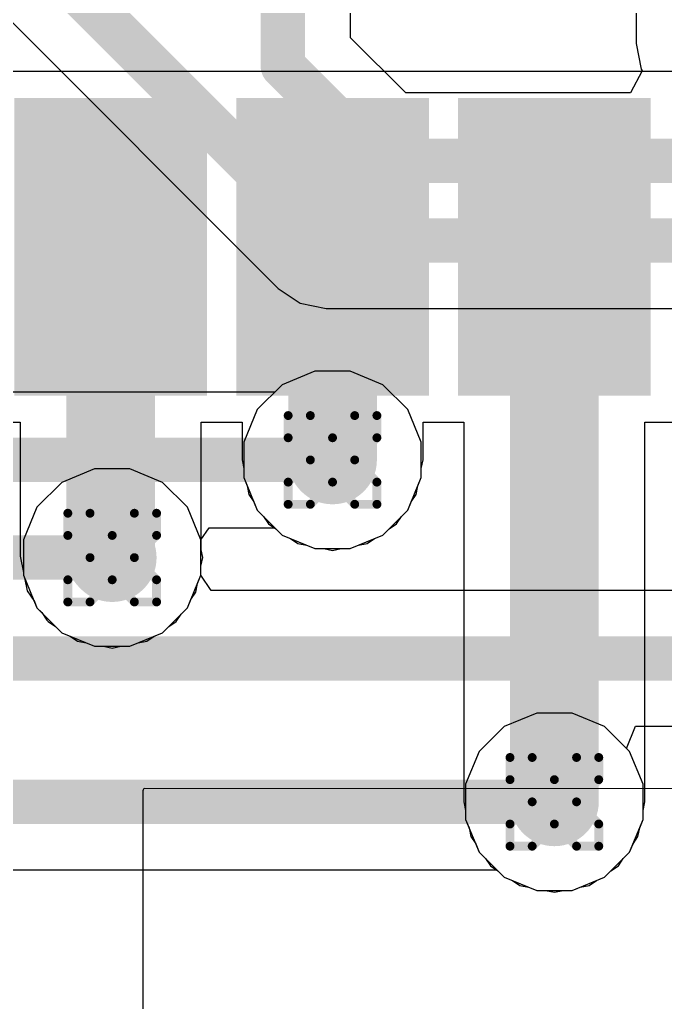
# Model space of a CAD drawing. Header units: inches. Extents: x -13 to 356, y -4 to 120.
# Drawn here: x 20.31 to 24, y 32.5 to 38.14 of the extents above; entities that cross this region are included whole.
import ezdxf

# ---------------------------------------------------------------- set-up
doc = ezdxf.new("R2010")
doc.units = ezdxf.units.IN
for name, color, linetype in [('Bottom Layer', 5, 'Continuous'), ('Bottom Overlay', 54, 'Continuous'), ('Drill Drawing', 1, 'Continuous'), ('GND', 16, 'Continuous'), ('POWER', 76, 'Continuous'), ('Top Layer', 1, 'Continuous'), ('Top Paste', 8, 'Continuous'), ('Top Solder', 216, 'Continuous'), ('Via Holes', 16, 'Continuous')]:
    doc.layers.add(name, color=color, linetype=linetype)

# ---------------------------------------------------------------- blocks, each defined once
blk = doc.blocks.new('41_SMD_M______19')
at = {"layer": 'Top Layer'}
for points in [[(-9.5, 1.71), (-8, 1.71), (-8, 0.81), (-9.5, 0.81)], [(-9.5, 0.44), (-8, 0.44), (-8, -0.46), (-9.5, -0.46)], [(-9.5, -0.83), (-8, -0.83), (-8, -1.73), (-9.5, -1.73)]]:
    blk.add_hatch(color=1, dxfattribs=at).paths.add_polyline_path(points)
at = {"layer": 'Top Paste'}
for points in [[(-9.5, 1.71), (-8, 1.71), (-8, 0.81), (-9.5, 0.81)], [(-9.5, 0.44), (-8, 0.44), (-8, -0.46), (-9.5, -0.46)], [(-9.5, -0.83), (-8, -0.83), (-8, -1.73), (-9.5, -1.73)]]:
    blk.add_hatch(color=8, dxfattribs=at).paths.add_polyline_path(points)
at = {"layer": 'Top Solder'}
for points in [[(-9.6016, 1.8116), (-7.8984, 1.8116), (-7.8984, 0.7084), (-9.6016, 0.7084)], [(-9.6016, 0.5416), (-7.8984, 0.5416), (-7.8984, -0.5616), (-9.6016, -0.5616)], [(-9.6016, -0.7284), (-7.8984, -0.7284), (-7.8984, -1.8316), (-9.6016, -1.8316)]]:
    blk.add_hatch(color=216, dxfattribs=at).paths.add_polyline_path(points)

msp = doc.modelspace()

# ---------------------------------------------------------------- hatches: boundary and pattern name
at = {"layer": 'Bottom Layer'}
h = msp.add_hatch(color=5, dxfattribs=at)
edge = h.paths.add_edge_path()
edge.add_arc((22.098, 35.6171), 0.254, 0, 360)
h = msp.add_hatch(color=5, dxfattribs=at)
edge = h.paths.add_edge_path()
edge.add_arc((20.8367, 35.0579), 0.254, 0, 360)
h = msp.add_hatch(color=5, dxfattribs=at)
edge = h.paths.add_edge_path()
edge.add_arc((23.368, 33.6595), 0.254, 0, 360)
at = {"layer": 'GND'}
h = msp.add_hatch(color=16, dxfattribs=at)
edge = h.paths.add_edge_path()
edge.add_arc((22.098, 35.6171), 0.254, 0, 360)
h = msp.add_hatch(color=16, dxfattribs=at)
edge = h.paths.add_edge_path()
edge.add_arc((20.8367, 35.0579), 0.254, 0, 360)
h = msp.add_hatch(color=16, dxfattribs=at)
edge = h.paths.add_edge_path()
edge.add_arc((23.368, 33.6595), 0.254, 0, 360)
at = {"layer": 'POWER'}
h = msp.add_hatch(color=76, dxfattribs=at)
edge = h.paths.add_edge_path()
edge.add_arc((22.098, 35.6171), 0.254, 0, 360)
h = msp.add_hatch(color=76, dxfattribs=at)
edge = h.paths.add_edge_path()
edge.add_arc((20.8367, 35.0579), 0.254, 0, 360)
h = msp.add_hatch(color=76, dxfattribs=at)
edge = h.paths.add_edge_path()
edge.add_arc((23.368, 33.6595), 0.254, 0, 360)
at = {"layer": 'Top Layer'}
h = msp.add_hatch(color=1, dxfattribs=at)
edge = h.paths.add_edge_path()
edge.add_arc((22.098, 35.6171), 0.254, 0, 360)
h = msp.add_hatch(color=1, dxfattribs=at)
edge = h.paths.add_edge_path()
edge.add_arc((20.8367, 35.0579), 0.254, 0, 360)
h = msp.add_hatch(color=1, dxfattribs=at)
edge = h.paths.add_edge_path()
edge.add_arc((23.368, 33.6595), 0.254, 0, 360)
at = {"layer": 'Via Holes'}
h = msp.add_hatch(color=7, dxfattribs=at)
edge = h.paths.add_edge_path()
edge.add_arc((22.098, 35.6171), 0.127, 0, 360)
h = msp.add_hatch(color=7, dxfattribs=at)
edge = h.paths.add_edge_path()
edge.add_arc((20.8367, 35.0579), 0.127, 0, 360)
h = msp.add_hatch(color=7, dxfattribs=at)
edge = h.paths.add_edge_path()
edge.add_arc((23.368, 33.6595), 0.127, 0, 360)

# ---------------------------------------------------------------- linework, layer by layer
at = {"layer": 'Bottom Layer'}
for p, q in [((22.2017, 38.0337), (22.2017, 38.6906)), ((23.8361, 38.6054), (23.8361, 38.0023)), ((20.1889, 38.1962), (21.787, 36.5981)), ((22.5169, 37.7184), (22.2017, 38.0337)), ((23.8361, 38.0023), (23.8657, 37.8536)), ((23.8712, 37.8454), (23.8033, 37.7184)), ((23.8657, 37.8536), (23.8712, 37.8454)), ((23.8033, 37.7184), (22.5169, 37.7184)), ((21.787, 36.5981), (21.9131, 36.5138)), ((21.9131, 36.5138), (22.0617, 36.4843)), ((22.0617, 36.4843), (26.3849, 36.4843)), ((21.997, 36.1251), (21.8102, 36.0478)), ((22.199, 36.1251), (21.997, 36.1251)), ((22.3858, 36.0478), (22.199, 36.1251)), ((21.8102, 36.0478), (21.768, 36.0056)), ((22.5287, 35.9049), (22.3858, 36.0478)), ((21.768, 36.0056), (11.2074, 36.0056)), ((22.606, 35.7182), (22.5287, 35.9049)), ((22.606, 35.5161), (22.606, 35.7182)), ((22.5287, 35.3294), (22.606, 35.5161)), ((22.3858, 35.1865), (22.5287, 35.3294)), ((21.3447, 35.159), (21.3913, 35.2287)), ((21.3913, 35.2287), (21.768, 35.2287)), ((21.768, 35.2287), (21.8102, 35.1865)), ((21.8102, 35.1865), (21.997, 35.1091)), ((22.199, 35.1091), (22.3858, 35.1865)), ((21.3447, 34.9569), (21.3447, 35.159)), ((21.997, 35.1091), (22.199, 35.1091)), ((21.4033, 34.8692), (21.3447, 34.9569)), ((27.5932, 34.8692), (21.4033, 34.8692)), ((23.7806, 33.9653), (23.8332, 34.0923)), ((23.8332, 34.0923), (25.4003, 34.0923)), ((23.7987, 33.9472), (23.7806, 33.9653)), ((23.876, 33.7605), (23.7987, 33.9472)), ((23.876, 33.5584), (23.876, 33.7605)), ((23.7987, 33.3717), (23.876, 33.5584)), ((23.6558, 33.2288), (23.7987, 33.3717)), ((18.5446, 33.271), (23.038, 33.271)), ((23.038, 33.271), (23.0802, 33.2288)), ((23.0802, 33.2288), (23.267, 33.1515)), ((23.469, 33.1515), (23.6558, 33.2288)), ((23.267, 33.1515), (23.469, 33.1515))]:
    msp.add_line(p, q, dxfattribs=at)
for points in [[(19.0154, 39.9191, 0.254, 0.254, 0), (22.0617, 36.8727, 0.254, 0.254, 0)], [(21.8132, 37.8728, 0.254, 0.254, 0), (21.8132, 39.0205, 0.254, 0.254, 0)], [(21.8132, 37.8728, 0.254, 0.254, 0), (22.356, 37.33, 0.254, 0.254, 0)], [(22.356, 37.33, 0.254, 0.254, 0), (26.7352, 37.33, 0.254, 0.254, 0)], [(22.0617, 36.8727, 0.254, 0.254, 0), (26.5458, 36.8727, 0.254, 0.254, 0)], [(11.2074, 35.6171, 0.254, 0.254, 0), (22.098, 35.6171, 0.254, 0.254, 0)], [(12.5496, 35.0579, 0.254, 0.254, 0), (20.8367, 35.0579, 0.254, 0.254, 0)], [(15.6096, 34.4808, 0.254, 0.254, 0), (27.9817, 34.4808, 0.254, 0.254, 0)], [(18.3837, 33.6595, 0.254, 0.254, 0), (23.368, 33.6595, 0.254, 0.254, 0)]]:
    msp.add_lwpolyline(points, format="xyseb", dxfattribs=at)
for points in [[(21.7497, 37.8728, 0.127, 0.127, 1), (21.8767, 37.8728, 0.127, 0.127, 1)], [(21.7497, 37.8728, 0.127, 0.127, 1), (21.8767, 37.8728, 0.127, 0.127, 1)], [(22.2925, 37.33, 0.127, 0.127, 1), (22.4195, 37.33, 0.127, 0.127, 1)], [(22.2925, 37.33, 0.127, 0.127, 1), (22.4195, 37.33, 0.127, 0.127, 1)], [(21.9982, 36.8727, 0.127, 0.127, 1), (22.1252, 36.8727, 0.127, 0.127, 1)], [(21.9982, 36.8727, 0.127, 0.127, 1), (22.1252, 36.8727, 0.127, 0.127, 1)], [(22.0345, 35.6171, 0.127, 0.127, 1), (22.1615, 35.6171, 0.127, 0.127, 1)], [(20.7732, 35.0579, 0.127, 0.127, 1), (20.9002, 35.0579, 0.127, 0.127, 1)], [(23.3045, 33.6595, 0.127, 0.127, 1), (23.4315, 33.6595, 0.127, 0.127, 1)]]:
    msp.add_lwpolyline(points, format="xyseb", close=True, dxfattribs=at)
at = {"layer": 'Bottom Overlay'}
for p, q in [((21.0139, 33.7245), (21.0152, 33.7309)), ((21.0145, 32.4735), (21.0139, 33.7245)), ((21.0152, 33.7309), (21.0204, 33.7374)), ((21.0204, 33.7374), (26.5382, 33.7361))]:
    msp.add_line(p, q, dxfattribs=at)
at = {"layer": 'Drill Drawing'}
for points in [[(21.844, 35.7441, 0.0508, 0.0508, 0), (21.844, 35.8711, 0.0508, 0.0508, 0)], [(21.844, 35.8711, 0.0508, 0.0508, 0), (21.971, 35.8711, 0.0508, 0.0508, 0)], [(21.971, 35.8711, 0.0508, 0.0508, 0), (22.098, 35.7441, 0.0508, 0.0508, 0)], [(22.098, 35.7441, 0.0508, 0.0508, 0), (22.225, 35.8711, 0.0508, 0.0508, 0)], [(22.225, 35.8711, 0.0508, 0.0508, 0), (22.352, 35.8711, 0.0508, 0.0508, 0)], [(22.352, 35.7441, 0.0508, 0.0508, 0), (22.352, 35.8711, 0.0508, 0.0508, 0)], [(21.844, 35.7441, 0.0508, 0.0508, 0), (21.971, 35.6171, 0.0508, 0.0508, 0)], [(22.225, 35.6171, 0.0508, 0.0508, 0), (22.352, 35.7441, 0.0508, 0.0508, 0)], [(21.844, 35.4901, 0.0508, 0.0508, 0), (21.971, 35.6171, 0.0508, 0.0508, 0)], [(22.225, 35.6171, 0.0508, 0.0508, 0), (22.352, 35.4901, 0.0508, 0.0508, 0)], [(21.844, 35.3631, 0.0508, 0.0508, 0), (21.844, 35.4901, 0.0508, 0.0508, 0)], [(21.971, 35.3631, 0.0508, 0.0508, 0), (22.098, 35.4901, 0.0508, 0.0508, 0)], [(22.098, 35.4901, 0.0508, 0.0508, 0), (22.225, 35.3631, 0.0508, 0.0508, 0)], [(22.352, 35.3631, 0.0508, 0.0508, 0), (22.352, 35.4901, 0.0508, 0.0508, 0)], [(21.844, 35.3631, 0.0508, 0.0508, 0), (21.971, 35.3631, 0.0508, 0.0508, 0)], [(22.225, 35.3631, 0.0508, 0.0508, 0), (22.352, 35.3631, 0.0508, 0.0508, 0)], [(20.5827, 35.1849, 0.0508, 0.0508, 0), (20.5827, 35.3119, 0.0508, 0.0508, 0)], [(20.5827, 35.3119, 0.0508, 0.0508, 0), (20.7097, 35.3119, 0.0508, 0.0508, 0)], [(20.7097, 35.3119, 0.0508, 0.0508, 0), (20.8367, 35.1849, 0.0508, 0.0508, 0)], [(20.8367, 35.1849, 0.0508, 0.0508, 0), (20.9637, 35.3119, 0.0508, 0.0508, 0)], [(20.9637, 35.3119, 0.0508, 0.0508, 0), (21.0907, 35.3119, 0.0508, 0.0508, 0)], [(21.0907, 35.1849, 0.0508, 0.0508, 0), (21.0907, 35.3119, 0.0508, 0.0508, 0)], [(20.5827, 35.1849, 0.0508, 0.0508, 0), (20.7097, 35.0579, 0.0508, 0.0508, 0)], [(20.9637, 35.0579, 0.0508, 0.0508, 0), (21.0907, 35.1849, 0.0508, 0.0508, 0)], [(20.5827, 34.9309, 0.0508, 0.0508, 0), (20.7097, 35.0579, 0.0508, 0.0508, 0)], [(20.9637, 35.0579, 0.0508, 0.0508, 0), (21.0907, 34.9309, 0.0508, 0.0508, 0)], [(20.5827, 34.8039, 0.0508, 0.0508, 0), (20.5827, 34.9309, 0.0508, 0.0508, 0)], [(20.7097, 34.8039, 0.0508, 0.0508, 0), (20.8367, 34.9309, 0.0508, 0.0508, 0)], [(20.8367, 34.9309, 0.0508, 0.0508, 0), (20.9637, 34.8039, 0.0508, 0.0508, 0)], [(21.0907, 34.8039, 0.0508, 0.0508, 0), (21.0907, 34.9309, 0.0508, 0.0508, 0)], [(20.5827, 34.8039, 0.0508, 0.0508, 0), (20.7097, 34.8039, 0.0508, 0.0508, 0)], [(20.9637, 34.8039, 0.0508, 0.0508, 0), (21.0907, 34.8039, 0.0508, 0.0508, 0)], [(23.114, 33.7865, 0.0508, 0.0508, 0), (23.114, 33.9135, 0.0508, 0.0508, 0)], [(23.114, 33.9135, 0.0508, 0.0508, 0), (23.241, 33.9135, 0.0508, 0.0508, 0)], [(23.241, 33.9135, 0.0508, 0.0508, 0), (23.368, 33.7865, 0.0508, 0.0508, 0)], [(23.368, 33.7865, 0.0508, 0.0508, 0), (23.495, 33.9135, 0.0508, 0.0508, 0)], [(23.495, 33.9135, 0.0508, 0.0508, 0), (23.622, 33.9135, 0.0508, 0.0508, 0)], [(23.622, 33.7865, 0.0508, 0.0508, 0), (23.622, 33.9135, 0.0508, 0.0508, 0)], [(23.114, 33.7865, 0.0508, 0.0508, 0), (23.241, 33.6595, 0.0508, 0.0508, 0)], [(23.495, 33.6595, 0.0508, 0.0508, 0), (23.622, 33.7865, 0.0508, 0.0508, 0)], [(23.114, 33.5325, 0.0508, 0.0508, 0), (23.241, 33.6595, 0.0508, 0.0508, 0)], [(23.495, 33.6595, 0.0508, 0.0508, 0), (23.622, 33.5325, 0.0508, 0.0508, 0)], [(23.114, 33.4055, 0.0508, 0.0508, 0), (23.114, 33.5325, 0.0508, 0.0508, 0)], [(23.241, 33.4055, 0.0508, 0.0508, 0), (23.368, 33.5325, 0.0508, 0.0508, 0)], [(23.368, 33.5325, 0.0508, 0.0508, 0), (23.495, 33.4055, 0.0508, 0.0508, 0)], [(23.622, 33.4055, 0.0508, 0.0508, 0), (23.622, 33.5325, 0.0508, 0.0508, 0)], [(23.114, 33.4055, 0.0508, 0.0508, 0), (23.241, 33.4055, 0.0508, 0.0508, 0)], [(23.495, 33.4055, 0.0508, 0.0508, 0), (23.622, 33.4055, 0.0508, 0.0508, 0)]]:
    msp.add_lwpolyline(points, format="xyseb", dxfattribs=at)
for points in [[(21.8313, 35.8711, 0.0254, 0.0254, 1), (21.8567, 35.8711, 0.0254, 0.0254, 1)], [(21.8313, 35.8711, 0.0254, 0.0254, 1), (21.8567, 35.8711, 0.0254, 0.0254, 1)], [(21.9583, 35.8711, 0.0254, 0.0254, 1), (21.9837, 35.8711, 0.0254, 0.0254, 1)], [(21.9583, 35.8711, 0.0254, 0.0254, 1), (21.9837, 35.8711, 0.0254, 0.0254, 1)], [(22.2123, 35.8711, 0.0254, 0.0254, 1), (22.2377, 35.8711, 0.0254, 0.0254, 1)], [(22.2123, 35.8711, 0.0254, 0.0254, 1), (22.2377, 35.8711, 0.0254, 0.0254, 1)], [(22.3393, 35.8711, 0.0254, 0.0254, 1), (22.3647, 35.8711, 0.0254, 0.0254, 1)], [(22.3393, 35.8711, 0.0254, 0.0254, 1), (22.3647, 35.8711, 0.0254, 0.0254, 1)], [(21.8313, 35.7441, 0.0254, 0.0254, 1), (21.8567, 35.7441, 0.0254, 0.0254, 1)], [(21.8313, 35.7441, 0.0254, 0.0254, 1), (21.8567, 35.7441, 0.0254, 0.0254, 1)], [(22.0853, 35.7441, 0.0254, 0.0254, 1), (22.1107, 35.7441, 0.0254, 0.0254, 1)], [(22.0853, 35.7441, 0.0254, 0.0254, 1), (22.1107, 35.7441, 0.0254, 0.0254, 1)], [(22.3393, 35.7441, 0.0254, 0.0254, 1), (22.3647, 35.7441, 0.0254, 0.0254, 1)], [(22.3393, 35.7441, 0.0254, 0.0254, 1), (22.3647, 35.7441, 0.0254, 0.0254, 1)], [(21.9583, 35.6171, 0.0254, 0.0254, 1), (21.9837, 35.6171, 0.0254, 0.0254, 1)], [(21.9583, 35.6171, 0.0254, 0.0254, 1), (21.9837, 35.6171, 0.0254, 0.0254, 1)], [(22.2123, 35.6171, 0.0254, 0.0254, 1), (22.2377, 35.6171, 0.0254, 0.0254, 1)], [(22.2123, 35.6171, 0.0254, 0.0254, 1), (22.2377, 35.6171, 0.0254, 0.0254, 1)], [(21.8313, 35.4901, 0.0254, 0.0254, 1), (21.8567, 35.4901, 0.0254, 0.0254, 1)], [(21.8313, 35.4901, 0.0254, 0.0254, 1), (21.8567, 35.4901, 0.0254, 0.0254, 1)], [(22.0853, 35.4901, 0.0254, 0.0254, 1), (22.1107, 35.4901, 0.0254, 0.0254, 1)], [(22.0853, 35.4901, 0.0254, 0.0254, 1), (22.1107, 35.4901, 0.0254, 0.0254, 1)], [(22.3393, 35.4901, 0.0254, 0.0254, 1), (22.3647, 35.4901, 0.0254, 0.0254, 1)], [(22.3393, 35.4901, 0.0254, 0.0254, 1), (22.3647, 35.4901, 0.0254, 0.0254, 1)], [(21.8313, 35.3631, 0.0254, 0.0254, 1), (21.8567, 35.3631, 0.0254, 0.0254, 1)], [(21.8313, 35.3631, 0.0254, 0.0254, 1), (21.8567, 35.3631, 0.0254, 0.0254, 1)], [(21.9583, 35.3631, 0.0254, 0.0254, 1), (21.9837, 35.3631, 0.0254, 0.0254, 1)], [(21.9583, 35.3631, 0.0254, 0.0254, 1), (21.9837, 35.3631, 0.0254, 0.0254, 1)], [(22.2123, 35.3631, 0.0254, 0.0254, 1), (22.2377, 35.3631, 0.0254, 0.0254, 1)], [(22.2123, 35.3631, 0.0254, 0.0254, 1), (22.2377, 35.3631, 0.0254, 0.0254, 1)], [(22.3393, 35.3631, 0.0254, 0.0254, 1), (22.3647, 35.3631, 0.0254, 0.0254, 1)], [(22.3393, 35.3631, 0.0254, 0.0254, 1), (22.3647, 35.3631, 0.0254, 0.0254, 1)], [(20.57, 35.3119, 0.0254, 0.0254, 1), (20.5954, 35.3119, 0.0254, 0.0254, 1)], [(20.57, 35.3119, 0.0254, 0.0254, 1), (20.5954, 35.3119, 0.0254, 0.0254, 1)], [(20.697, 35.3119, 0.0254, 0.0254, 1), (20.7224, 35.3119, 0.0254, 0.0254, 1)], [(20.697, 35.3119, 0.0254, 0.0254, 1), (20.7224, 35.3119, 0.0254, 0.0254, 1)], [(20.951, 35.3119, 0.0254, 0.0254, 1), (20.9764, 35.3119, 0.0254, 0.0254, 1)], [(20.951, 35.3119, 0.0254, 0.0254, 1), (20.9764, 35.3119, 0.0254, 0.0254, 1)], [(21.078, 35.3119, 0.0254, 0.0254, 1), (21.1034, 35.3119, 0.0254, 0.0254, 1)], [(21.078, 35.3119, 0.0254, 0.0254, 1), (21.1034, 35.3119, 0.0254, 0.0254, 1)], [(20.57, 35.1849, 0.0254, 0.0254, 1), (20.5954, 35.1849, 0.0254, 0.0254, 1)], [(20.57, 35.1849, 0.0254, 0.0254, 1), (20.5954, 35.1849, 0.0254, 0.0254, 1)], [(20.824, 35.1849, 0.0254, 0.0254, 1), (20.8494, 35.1849, 0.0254, 0.0254, 1)], [(20.824, 35.1849, 0.0254, 0.0254, 1), (20.8494, 35.1849, 0.0254, 0.0254, 1)], [(21.078, 35.1849, 0.0254, 0.0254, 1), (21.1034, 35.1849, 0.0254, 0.0254, 1)], [(21.078, 35.1849, 0.0254, 0.0254, 1), (21.1034, 35.1849, 0.0254, 0.0254, 1)], [(20.697, 35.0579, 0.0254, 0.0254, 1), (20.7224, 35.0579, 0.0254, 0.0254, 1)], [(20.697, 35.0579, 0.0254, 0.0254, 1), (20.7224, 35.0579, 0.0254, 0.0254, 1)], [(20.951, 35.0579, 0.0254, 0.0254, 1), (20.9764, 35.0579, 0.0254, 0.0254, 1)], [(20.951, 35.0579, 0.0254, 0.0254, 1), (20.9764, 35.0579, 0.0254, 0.0254, 1)], [(20.57, 34.9309, 0.0254, 0.0254, 1), (20.5954, 34.9309, 0.0254, 0.0254, 1)], [(20.57, 34.9309, 0.0254, 0.0254, 1), (20.5954, 34.9309, 0.0254, 0.0254, 1)], [(20.824, 34.9309, 0.0254, 0.0254, 1), (20.8494, 34.9309, 0.0254, 0.0254, 1)], [(20.824, 34.9309, 0.0254, 0.0254, 1), (20.8494, 34.9309, 0.0254, 0.0254, 1)], [(21.078, 34.9309, 0.0254, 0.0254, 1), (21.1034, 34.9309, 0.0254, 0.0254, 1)], [(21.078, 34.9309, 0.0254, 0.0254, 1), (21.1034, 34.9309, 0.0254, 0.0254, 1)], [(20.57, 34.8039, 0.0254, 0.0254, 1), (20.5954, 34.8039, 0.0254, 0.0254, 1)], [(20.57, 34.8039, 0.0254, 0.0254, 1), (20.5954, 34.8039, 0.0254, 0.0254, 1)], [(20.697, 34.8039, 0.0254, 0.0254, 1), (20.7224, 34.8039, 0.0254, 0.0254, 1)], [(20.697, 34.8039, 0.0254, 0.0254, 1), (20.7224, 34.8039, 0.0254, 0.0254, 1)], [(20.951, 34.8039, 0.0254, 0.0254, 1), (20.9764, 34.8039, 0.0254, 0.0254, 1)], [(20.951, 34.8039, 0.0254, 0.0254, 1), (20.9764, 34.8039, 0.0254, 0.0254, 1)], [(21.078, 34.8039, 0.0254, 0.0254, 1), (21.1034, 34.8039, 0.0254, 0.0254, 1)], [(21.078, 34.8039, 0.0254, 0.0254, 1), (21.1034, 34.8039, 0.0254, 0.0254, 1)], [(23.1013, 33.9135, 0.0254, 0.0254, 1), (23.1267, 33.9135, 0.0254, 0.0254, 1)], [(23.1013, 33.9135, 0.0254, 0.0254, 1), (23.1267, 33.9135, 0.0254, 0.0254, 1)], [(23.2283, 33.9135, 0.0254, 0.0254, 1), (23.2537, 33.9135, 0.0254, 0.0254, 1)], [(23.2283, 33.9135, 0.0254, 0.0254, 1), (23.2537, 33.9135, 0.0254, 0.0254, 1)], [(23.4823, 33.9135, 0.0254, 0.0254, 1), (23.5077, 33.9135, 0.0254, 0.0254, 1)], [(23.4823, 33.9135, 0.0254, 0.0254, 1), (23.5077, 33.9135, 0.0254, 0.0254, 1)], [(23.6093, 33.9135, 0.0254, 0.0254, 1), (23.6347, 33.9135, 0.0254, 0.0254, 1)], [(23.6093, 33.9135, 0.0254, 0.0254, 1), (23.6347, 33.9135, 0.0254, 0.0254, 1)], [(23.1013, 33.7865, 0.0254, 0.0254, 1), (23.1267, 33.7865, 0.0254, 0.0254, 1)], [(23.1013, 33.7865, 0.0254, 0.0254, 1), (23.1267, 33.7865, 0.0254, 0.0254, 1)], [(23.3553, 33.7865, 0.0254, 0.0254, 1), (23.3807, 33.7865, 0.0254, 0.0254, 1)], [(23.3553, 33.7865, 0.0254, 0.0254, 1), (23.3807, 33.7865, 0.0254, 0.0254, 1)], [(23.6093, 33.7865, 0.0254, 0.0254, 1), (23.6347, 33.7865, 0.0254, 0.0254, 1)], [(23.6093, 33.7865, 0.0254, 0.0254, 1), (23.6347, 33.7865, 0.0254, 0.0254, 1)], [(23.2283, 33.6595, 0.0254, 0.0254, 1), (23.2537, 33.6595, 0.0254, 0.0254, 1)], [(23.2283, 33.6595, 0.0254, 0.0254, 1), (23.2537, 33.6595, 0.0254, 0.0254, 1)], [(23.4823, 33.6595, 0.0254, 0.0254, 1), (23.5077, 33.6595, 0.0254, 0.0254, 1)], [(23.4823, 33.6595, 0.0254, 0.0254, 1), (23.5077, 33.6595, 0.0254, 0.0254, 1)], [(23.1013, 33.5325, 0.0254, 0.0254, 1), (23.1267, 33.5325, 0.0254, 0.0254, 1)], [(23.1013, 33.5325, 0.0254, 0.0254, 1), (23.1267, 33.5325, 0.0254, 0.0254, 1)], [(23.3553, 33.5325, 0.0254, 0.0254, 1), (23.3807, 33.5325, 0.0254, 0.0254, 1)], [(23.3553, 33.5325, 0.0254, 0.0254, 1), (23.3807, 33.5325, 0.0254, 0.0254, 1)], [(23.6093, 33.5325, 0.0254, 0.0254, 1), (23.6347, 33.5325, 0.0254, 0.0254, 1)], [(23.6093, 33.5325, 0.0254, 0.0254, 1), (23.6347, 33.5325, 0.0254, 0.0254, 1)], [(23.1013, 33.4055, 0.0254, 0.0254, 1), (23.1267, 33.4055, 0.0254, 0.0254, 1)], [(23.1013, 33.4055, 0.0254, 0.0254, 1), (23.1267, 33.4055, 0.0254, 0.0254, 1)], [(23.2283, 33.4055, 0.0254, 0.0254, 1), (23.2537, 33.4055, 0.0254, 0.0254, 1)], [(23.2283, 33.4055, 0.0254, 0.0254, 1), (23.2537, 33.4055, 0.0254, 0.0254, 1)], [(23.4823, 33.4055, 0.0254, 0.0254, 1), (23.5077, 33.4055, 0.0254, 0.0254, 1)], [(23.4823, 33.4055, 0.0254, 0.0254, 1), (23.5077, 33.4055, 0.0254, 0.0254, 1)], [(23.6093, 33.4055, 0.0254, 0.0254, 1), (23.6347, 33.4055, 0.0254, 0.0254, 1)], [(23.6093, 33.4055, 0.0254, 0.0254, 1), (23.6347, 33.4055, 0.0254, 0.0254, 1)]]:
    msp.add_lwpolyline(points, format="xyseb", close=True, dxfattribs=at)
at = {"layer": 'GND'}
for p, q in [((21.997, 36.1251), (21.8102, 36.0478)), ((22.199, 36.1251), (21.997, 36.1251)), ((22.3858, 36.0478), (22.199, 36.1251)), ((21.8102, 36.0478), (21.6673, 35.9049)), ((22.5287, 35.9049), (22.3858, 36.0478)), ((21.6673, 35.9049), (21.59, 35.7182)), ((22.606, 35.7182), (22.5287, 35.9049)), ((21.59, 35.7182), (21.59, 35.5161)), ((22.606, 35.5161), (22.606, 35.7182)), ((20.7357, 35.5659), (20.549, 35.4886)), ((20.9378, 35.5659), (20.7357, 35.5659)), ((21.1245, 35.4886), (20.9378, 35.5659)), ((21.59, 35.5161), (21.6673, 35.3294)), ((22.5287, 35.3294), (22.606, 35.5161)), ((20.549, 35.4886), (20.4061, 35.3457)), ((21.2674, 35.3457), (21.1245, 35.4886)), ((20.4061, 35.3457), (20.3287, 35.159)), ((21.3447, 35.159), (21.2674, 35.3457)), ((21.6673, 35.3294), (21.8102, 35.1865)), ((22.3858, 35.1865), (22.5287, 35.3294)), ((21.8102, 35.1865), (21.997, 35.1091)), ((22.199, 35.1091), (22.3858, 35.1865)), ((20.3287, 35.159), (20.3287, 34.9569)), ((21.3447, 34.9569), (21.3447, 35.159)), ((21.997, 35.1091), (22.199, 35.1091)), ((20.3287, 34.9569), (20.4061, 34.7702)), ((21.2674, 34.7702), (21.3447, 34.9569)), ((20.4061, 34.7702), (20.549, 34.6273)), ((21.1245, 34.6273), (21.2674, 34.7702)), ((20.549, 34.6273), (20.7357, 34.5499)), ((20.9378, 34.5499), (21.1245, 34.6273)), ((20.7357, 34.5499), (20.9378, 34.5499)), ((23.267, 34.1675), (23.0802, 34.0902)), ((23.469, 34.1675), (23.267, 34.1675)), ((23.6558, 34.0902), (23.469, 34.1675)), ((23.0802, 34.0902), (22.9373, 33.9472)), ((23.7987, 33.9472), (23.6558, 34.0902)), ((22.9373, 33.9472), (22.86, 33.7605)), ((23.876, 33.7605), (23.7987, 33.9472)), ((22.86, 33.7605), (22.86, 33.5584)), ((23.876, 33.5584), (23.876, 33.7605)), ((22.86, 33.5584), (22.9373, 33.3717)), ((23.7987, 33.3717), (23.876, 33.5584)), ((22.9373, 33.3717), (23.0802, 33.2288)), ((23.6558, 33.2288), (23.7987, 33.3717)), ((23.0802, 33.2288), (23.267, 33.1515)), ((23.469, 33.1515), (23.6558, 33.2288)), ((23.267, 33.1515), (23.469, 33.1515))]:
    msp.add_line(p, q, dxfattribs=at)
at = {"layer": 'POWER'}
for p, q in [((21.997, 36.1251), (21.8102, 36.0478)), ((22.199, 36.1251), (21.997, 36.1251)), ((22.3858, 36.0478), (22.199, 36.1251)), ((21.8102, 36.0478), (21.6673, 35.9049)), ((22.5287, 35.9049), (22.3858, 36.0478)), ((21.6673, 35.9049), (21.59, 35.7182)), ((22.606, 35.7182), (22.5287, 35.9049)), ((21.59, 35.7182), (21.59, 35.5161)), ((22.606, 35.5161), (22.606, 35.7182)), ((20.7357, 35.5659), (20.549, 35.4886)), ((20.9378, 35.5659), (20.7357, 35.5659)), ((21.1245, 35.4886), (20.9378, 35.5659)), ((21.59, 35.5161), (21.6673, 35.3294)), ((22.5287, 35.3294), (22.606, 35.5161)), ((20.549, 35.4886), (20.4061, 35.3457)), ((21.2674, 35.3457), (21.1245, 35.4886)), ((20.4061, 35.3457), (20.3287, 35.159)), ((21.3447, 35.159), (21.2674, 35.3457)), ((21.6673, 35.3294), (21.8102, 35.1865)), ((22.3858, 35.1865), (22.5287, 35.3294)), ((21.8102, 35.1865), (21.997, 35.1091)), ((22.199, 35.1091), (22.3858, 35.1865)), ((20.3287, 35.159), (20.3287, 34.9569)), ((21.3447, 34.9569), (21.3447, 35.159)), ((21.997, 35.1091), (22.199, 35.1091)), ((20.3287, 34.9569), (20.4061, 34.7702)), ((21.2674, 34.7702), (21.3447, 34.9569)), ((20.4061, 34.7702), (20.549, 34.6273)), ((21.1245, 34.6273), (21.2674, 34.7702)), ((20.549, 34.6273), (20.7357, 34.5499)), ((20.9378, 34.5499), (21.1245, 34.6273)), ((20.7357, 34.5499), (20.9378, 34.5499)), ((23.267, 34.1675), (23.0802, 34.0902)), ((23.469, 34.1675), (23.267, 34.1675)), ((23.6558, 34.0902), (23.469, 34.1675)), ((23.0802, 34.0902), (22.9373, 33.9472)), ((23.7987, 33.9472), (23.6558, 34.0902)), ((22.9373, 33.9472), (22.86, 33.7605)), ((23.876, 33.7605), (23.7987, 33.9472)), ((22.86, 33.7605), (22.86, 33.5584)), ((23.876, 33.5584), (23.876, 33.7605)), ((22.86, 33.5584), (22.9373, 33.3717)), ((23.7987, 33.3717), (23.876, 33.5584)), ((22.9373, 33.3717), (23.0802, 33.2288)), ((23.6558, 33.2288), (23.7987, 33.3717)), ((23.0802, 33.2288), (23.267, 33.1515)), ((23.469, 33.1515), (23.6558, 33.2288)), ((23.267, 33.1515), (23.469, 33.1515))]:
    msp.add_line(p, q, dxfattribs=at)
at = {"layer": 'Top Layer'}
for p, q in [((30.422, 37.841), (20.1116, 37.841)), ((17.536, 35.833), (20.31, 35.833)), ((20.31, 35.833), (20.31, 35.0667)), ((21.346, 35.1018), (21.346, 35.833)), ((21.346, 35.833), (21.58, 35.833)), ((21.58, 35.833), (21.58, 35.6171)), ((22.616, 35.6171), (22.616, 35.833)), ((22.616, 35.833), (22.85, 35.833)), ((22.85, 35.833), (22.85, 33.6595)), ((23.886, 33.6595), (23.886, 35.833)), ((23.886, 35.833), (24.12, 35.833)), ((21.58, 35.6171), (21.59, 35.5671)), ((22.606, 35.5671), (22.616, 35.6171)), ((21.59, 35.5671), (21.59, 35.5161)), ((21.59, 35.5161), (21.6095, 35.469)), ((22.5865, 35.469), (22.606, 35.5161)), ((22.606, 35.5161), (22.606, 35.5671)), ((21.6095, 35.469), (21.6195, 35.4189)), ((22.5765, 35.4189), (22.5865, 35.469)), ((21.6195, 35.4189), (21.6478, 35.3765)), ((22.5482, 35.3765), (22.5765, 35.4189)), ((21.6478, 35.3765), (21.6673, 35.3294)), ((22.5287, 35.3294), (22.5482, 35.3765)), ((21.6673, 35.3294), (21.7034, 35.2933)), ((21.7034, 35.2933), (21.7318, 35.2509)), ((22.4642, 35.2509), (22.4926, 35.2933)), ((22.4926, 35.2933), (22.5287, 35.3294)), ((21.7318, 35.2509), (21.7742, 35.2225)), ((22.4218, 35.2225), (22.4642, 35.2509)), ((21.7742, 35.2225), (21.8102, 35.1865)), ((21.8102, 35.1865), (21.8574, 35.1669)), ((22.3386, 35.1669), (22.3858, 35.1865)), ((22.3858, 35.1865), (22.4218, 35.2225)), ((21.8574, 35.1669), (21.8998, 35.1386)), ((21.8998, 35.1386), (21.9498, 35.1287)), ((21.9498, 35.1287), (21.997, 35.1091)), ((22.199, 35.1091), (22.2462, 35.1287)), ((22.2462, 35.1287), (22.2962, 35.1386)), ((22.2962, 35.1386), (22.3386, 35.1669)), ((20.31, 35.0667), (20.3287, 34.9728)), ((21.3547, 35.0579), (21.346, 35.1018)), ((21.997, 35.1091), (22.048, 35.1091)), ((22.048, 35.1091), (22.098, 35.0992)), ((22.098, 35.0992), (22.148, 35.1091)), ((22.148, 35.1091), (22.199, 35.1091)), ((21.3447, 35.0079), (21.3547, 35.0579)), ((20.3287, 34.9728), (20.3287, 34.9569)), ((20.3287, 34.9569), (20.3348, 34.9422)), ((21.3252, 34.9098), (21.3447, 34.9569)), ((21.3447, 34.9569), (21.3447, 35.0079)), ((20.3348, 34.9422), (20.3495, 34.8685)), ((21.3152, 34.8597), (21.3252, 34.9098)), ((20.3495, 34.8685), (20.3913, 34.8059)), ((21.2869, 34.8173), (21.3152, 34.8597)), ((20.3913, 34.8059), (20.4061, 34.7702)), ((21.2674, 34.7702), (21.2869, 34.8173)), ((20.4061, 34.7702), (20.4334, 34.7428)), ((20.4334, 34.7428), (20.4618, 34.7004)), ((21.203, 34.6917), (21.2313, 34.7341)), ((21.2313, 34.7341), (21.2674, 34.7702)), ((20.4618, 34.7004), (20.4705, 34.6917)), ((20.4705, 34.6917), (20.5129, 34.6634)), ((21.1606, 34.6634), (21.203, 34.6917)), ((20.5129, 34.6634), (20.549, 34.6273)), ((20.549, 34.6273), (20.5961, 34.6078)), ((21.0773, 34.6078), (21.1245, 34.6273)), ((21.1245, 34.6273), (21.1606, 34.6634)), ((20.5961, 34.6078), (20.6385, 34.5794)), ((20.6385, 34.5794), (20.6885, 34.5695)), ((20.6885, 34.5695), (20.7357, 34.5499)), ((20.9378, 34.5499), (20.9849, 34.5695)), ((20.9849, 34.5695), (21.0349, 34.5794)), ((21.0349, 34.5794), (21.0773, 34.6078)), ((20.7357, 34.5499), (20.7867, 34.5499)), ((20.7867, 34.5499), (20.8367, 34.54)), ((20.8367, 34.54), (20.8868, 34.5499)), ((20.8868, 34.5499), (20.9378, 34.5499)), ((22.85, 33.6595), (22.86, 33.6095)), ((23.876, 33.6095), (23.886, 33.6595)), ((22.86, 33.6095), (22.86, 33.5584)), ((23.876, 33.5584), (23.876, 33.6095)), ((22.86, 33.5584), (22.8795, 33.5113)), ((23.8565, 33.5113), (23.876, 33.5584)), ((22.8795, 33.5113), (22.8895, 33.4613)), ((23.8465, 33.4613), (23.8565, 33.5113)), ((22.8895, 33.4613), (22.9178, 33.4189)), ((23.8182, 33.4189), (23.8465, 33.4613)), ((22.9178, 33.4189), (22.9373, 33.3717)), ((23.7987, 33.3717), (23.8182, 33.4189)), ((22.9373, 33.3717), (22.9734, 33.3357)), ((22.9734, 33.3357), (23.0018, 33.2932)), ((23.7342, 33.2932), (23.7626, 33.3357)), ((23.7626, 33.3357), (23.7987, 33.3717)), ((23.0018, 33.2932), (23.0442, 33.2649)), ((23.0442, 33.2649), (23.0802, 33.2288)), ((23.6558, 33.2288), (23.6918, 33.2649)), ((23.6918, 33.2649), (23.7342, 33.2932)), ((23.0802, 33.2288), (23.1274, 33.2093)), ((23.1274, 33.2093), (23.1698, 33.181)), ((23.5662, 33.181), (23.6086, 33.2093)), ((23.6086, 33.2093), (23.6558, 33.2288)), ((23.1698, 33.181), (23.2198, 33.171)), ((23.2198, 33.171), (23.267, 33.1515)), ((23.267, 33.1515), (23.318, 33.1515)), ((23.318, 33.1515), (23.368, 33.1415)), ((23.368, 33.1415), (23.418, 33.1515)), ((23.418, 33.1515), (23.469, 33.1515)), ((23.469, 33.1515), (23.5162, 33.171)), ((23.5162, 33.171), (23.5662, 33.181))]:
    msp.add_line(p, q, dxfattribs=at)
for points in [[(20.828, 35.0667, 0.508, 0.508, 0), (20.828, 36.837, 0.508, 0.508, 0)], [(22.098, 35.6171, 0.508, 0.508, 0), (22.098, 36.837, 0.508, 0.508, 0)], [(23.368, 33.6595, 0.508, 0.508, 0), (23.368, 36.837, 0.508, 0.508, 0)], [(20.828, 35.0667, 0.508, 0.508, 0), (20.8367, 35.0579, 0.508, 0.508, 0)]]:
    msp.add_lwpolyline(points, format="xyseb", dxfattribs=at)
for points in [[(20.701, 36.837, 0.254, 0.254, 1), (20.955, 36.837, 0.254, 0.254, 1)], [(21.971, 36.837, 0.254, 0.254, 1), (22.225, 36.837, 0.254, 0.254, 1)], [(23.241, 36.837, 0.254, 0.254, 1), (23.495, 36.837, 0.254, 0.254, 1)], [(21.971, 35.6171, 0.254, 0.254, 1), (22.225, 35.6171, 0.254, 0.254, 1)], [(20.701, 35.0667, 0.254, 0.254, 1), (20.955, 35.0667, 0.254, 0.254, 1)], [(20.701, 35.0667, 0.254, 0.254, 1), (20.955, 35.0667, 0.254, 0.254, 1)], [(20.7097, 35.0579, 0.254, 0.254, 1), (20.9637, 35.0579, 0.254, 0.254, 1)], [(23.241, 33.6595, 0.254, 0.254, 1), (23.495, 33.6595, 0.254, 0.254, 1)]]:
    msp.add_lwpolyline(points, format="xyseb", close=True, dxfattribs=at)

# ---------------------------------------------------------------- block references
at = {"rotation": 270}
msp.add_blockref('41_SMD_M______19', (22.108, 28.087), dxfattribs=at)

doc.saveas('drawing.dxf')
